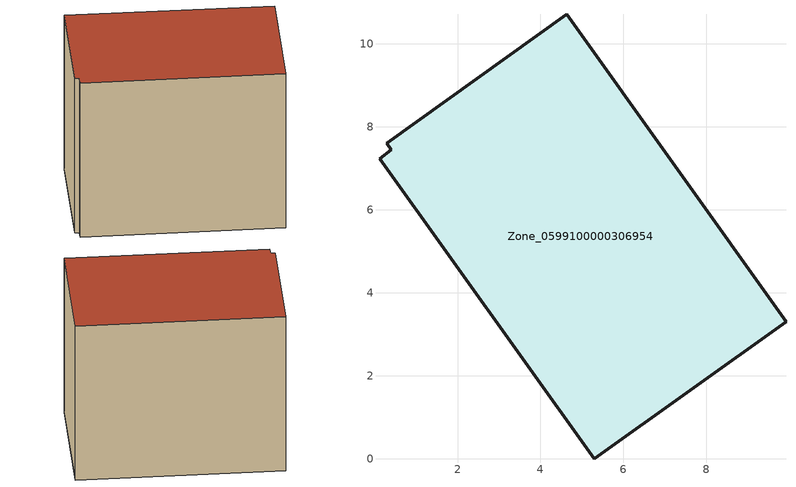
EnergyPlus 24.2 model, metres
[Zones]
Zone_0599100000306954
 floor ground (C_G): 0.4,7.45 0.29,7.61 4.63,10.72 9.92,3.31 5.3,0 0.12,7.23 z0
 wall outside (C_F): 5.3,0 9.92,3.31 4.63,10.72 0.29,7.61 0.4,7.45 0.12,7.23 5.3,0 z0:7.75
 roof outside (C_R): 0.4,7.45 0.12,7.23 5.3,0 9.92,3.31 4.63,10.72 0.29,7.61 z7.75
[BUILDING]
Pand.0599100000306954: North Axis=0; Terrain=City; Loads Convergence Tolerance Value=0.04; Temperature Convergence Tolerance Value=0.4; Solar Distribution=FullExterior; Maximum Number of Warmup Days=25; Minimum Number of Warmup Days=1
[Site:Location]
Rotterdam.The.Hague.AP_ZH_NLD Design_Conditions: Latitude=51.96; Longitude=4.45; Time Zone=1; Elevation=-4.5
[SITE:GROUNDTEMPERATURE:BUILDINGSURFACE]
18, 18, 18, 18, 18, 18, 18, 18, 18, 18, 18, 18
[MATERIAL] Thermal Absorptance=0.9; Solar Absorptance=0.7; Visible Absorptance=0.7
Name | Roughness | Thickness | Conductivity | Density | Specific Heat
G.TC.1975-1991 | MediumSmooth | 0.15 | 0.288461 | 540 | 1210
F.TC.1975-1991 | Rough | 0.3 | 0.230769 | 1920 | 840
R.TC.1975-1991 | MediumRough | 0.2 | 0.153846 | 1500 | 1000
[CONSTRUCTION]
C_G: G.TC.1975-1991
C_F: F.TC.1975-1991
C_R: R.TC.1975-1991
[ZONE]
Zone_0599100000306954: Type=1; Multiplier=1; Ceiling Height=Autocalculate; Volume=Autocalculate; Floor Area=autocalculate; Part of Total Floor Area=Yes
[ZONEINFILTRATION:DESIGNFLOWRATE]
Infil_Zone_0599100000306954: Zone or ZoneList or Space or SpaceList=Zone_0599100000306954; Schedule=AlwaysOn; Design Flow Rate Calculation Method=Flow/Area; Flow Rate per Floor Area=0.003; Constant Term Coefficient=1; Temperature Term Coefficient=0; Velocity Term Coefficient=0; Velocity Squared Term Coefficient=0
[HVACTEMPLATE:ZONE:IDEALLOADSAIRSYSTEM]
Zone_0599100000306954: Maximum Heating Supply Air Temperature=50; Minimum Cooling Supply Air Temperature=13; Maximum Heating Supply Air Humidity Ratio=0.0156; Minimum Cooling Supply Air Humidity Ratio=0.0077; Heating Limit=NoLimit; Cooling Limit=NoLimit; Dehumidification Control Type=ConstantSensibleHeatRatio; Cooling Sensible Heat Ratio=0.7; Dehumidification Setpoint=60; Humidification Control Type=None; Humidification Setpoint=30; Outdoor Air Method=None; Outdoor Air Flow Rate per Person=0.00944; Outdoor Air Flow Rate per Zone Floor Area=0; Outdoor Air Flow Rate per Zone=0; Demand Controlled Ventilation Type=None; Outdoor Air Economizer Type=NoEconomizer; Heat Recovery Type=None; Sensible Heat Recovery Effectiveness=0.7; Latent Heat Recovery Effectiveness=0.65
[ZONECONTROL:THERMOSTAT]
ThermostatControl_Zone_0599100000306954: Zone or ZoneList=Zone_0599100000306954; Control Type Schedule=DualSetpointControlType; Control 1=Thermostat_Zone_0599100000306954; Temperature Difference Between Cutout And Setpoint=0
[THERMOSTATSETPOINT:DUALSETPOINT]
Thermostat_Zone_0599100000306954: Heating Setpoint Temperature Schedule=HeatingSetpoint_Zone_0599100000306954; Cooling Setpoint Temperature Schedule=CoolingSetpoint_Zone_0599100000306954
[SCHEDULE:COMPACT]
HeatingSetpoint_Zone_0599100000306954: Through: 12/31, For: AllDays, Until: 24:00, 21
CoolingSetpoint_Zone_0599100000306954: Through: 12/31, For: AllDays, Until: 24:00, 24
DualSetpointControlType: Through: 12/31, For: AllDays, Until: 24:00, 4
AlwaysOn: Through: 12/31, For: AllDays, Until: 24:00, 1
